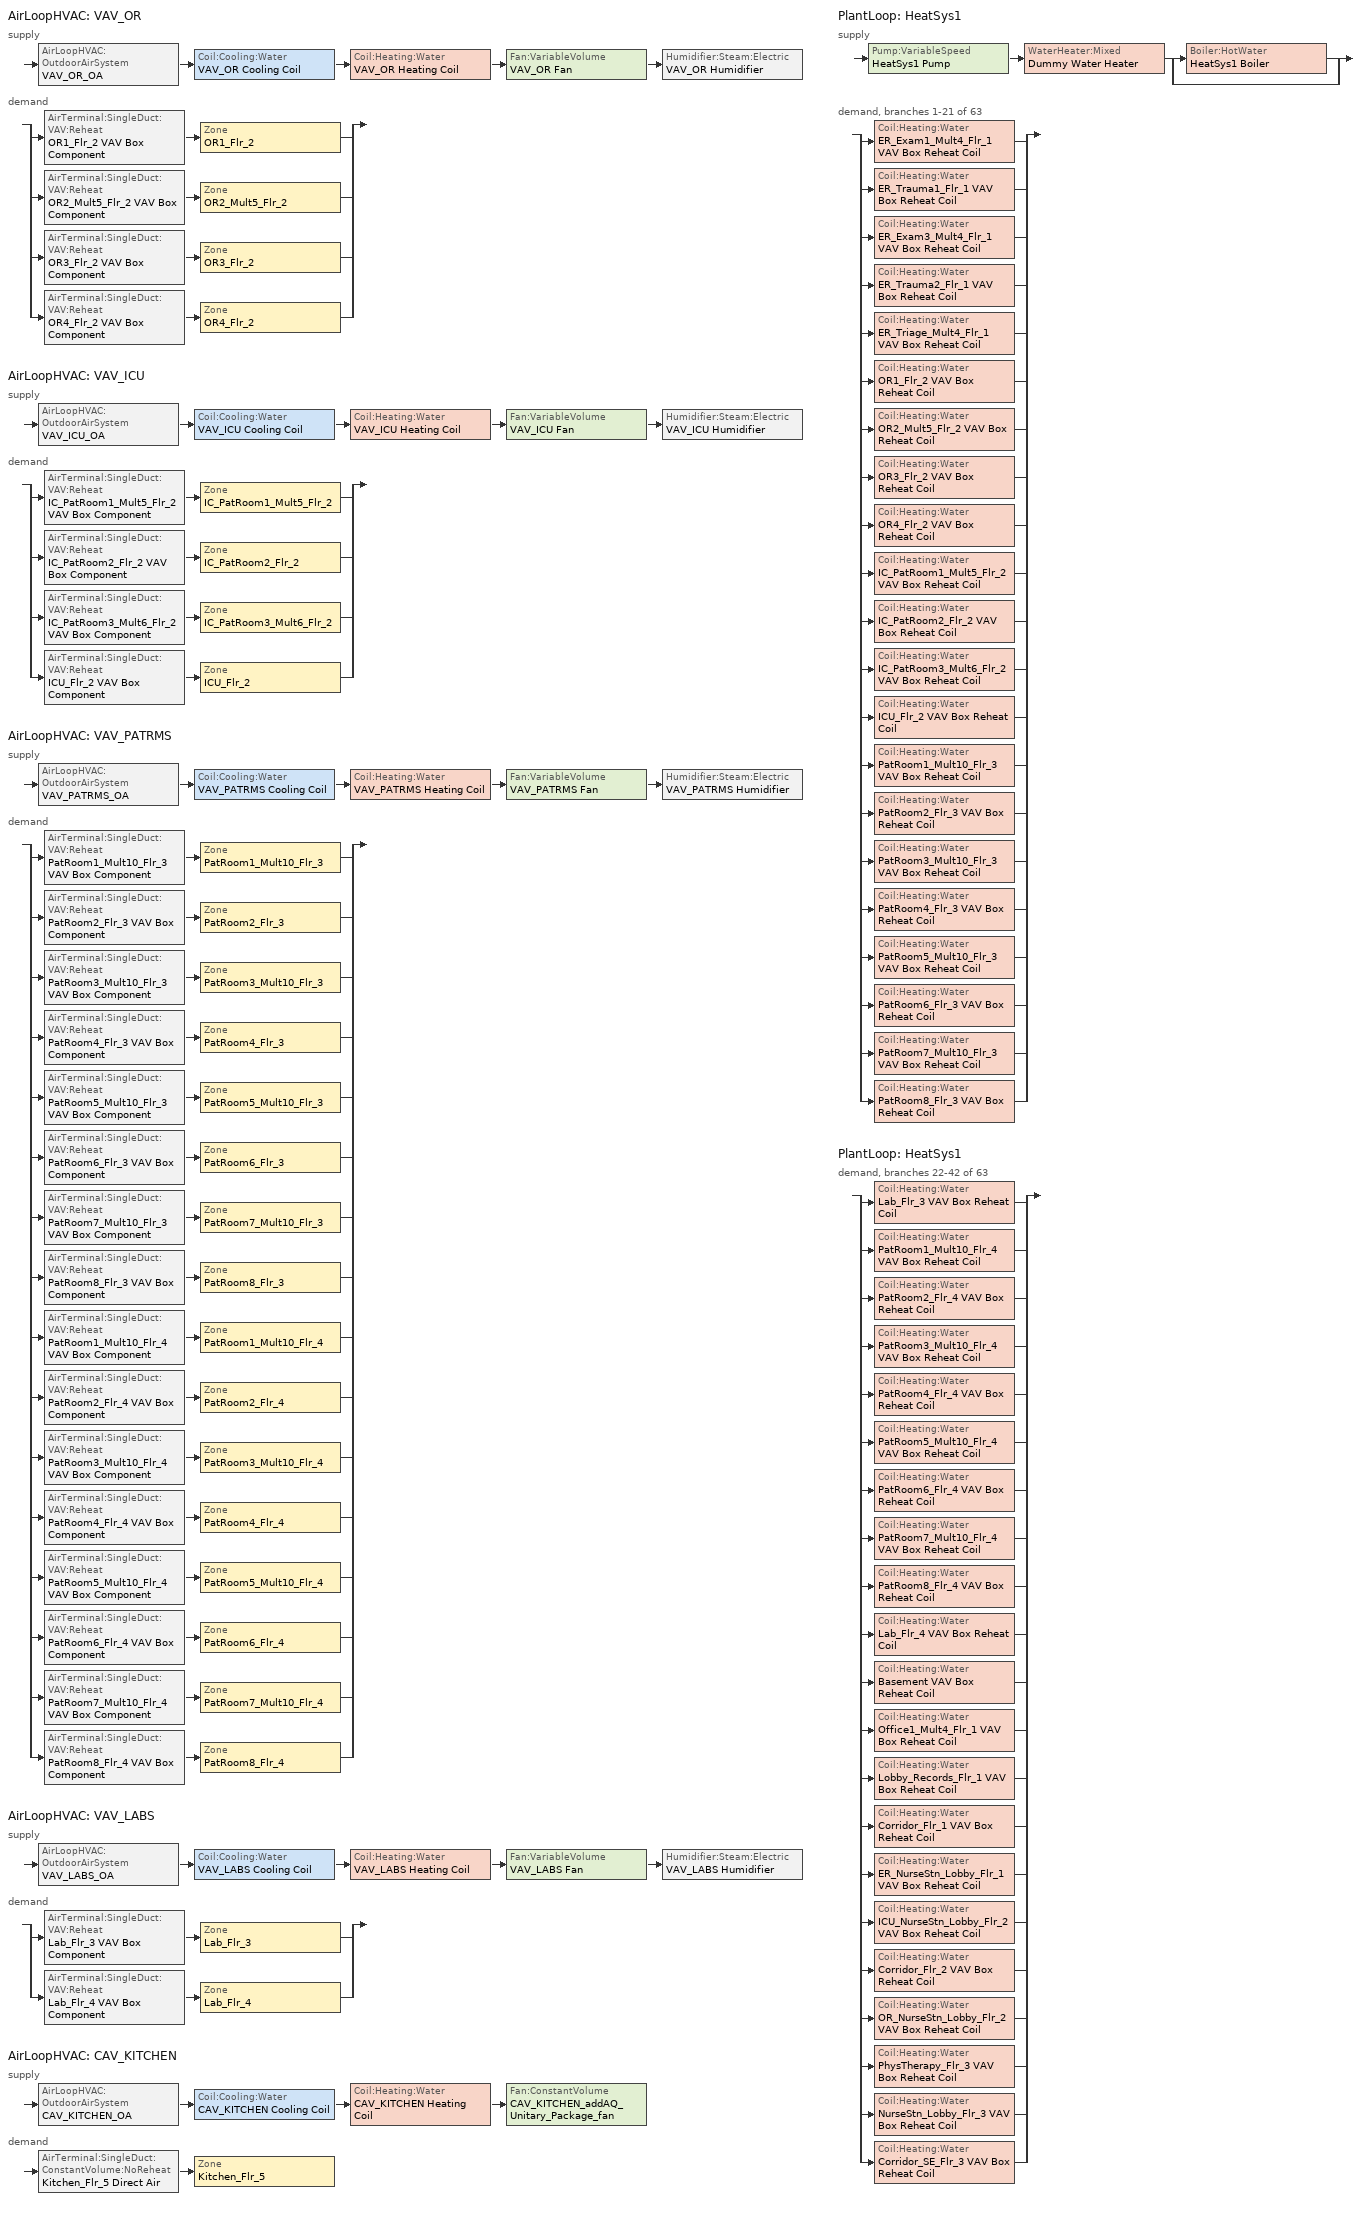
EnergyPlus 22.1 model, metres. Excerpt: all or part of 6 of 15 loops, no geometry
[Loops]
AirLoopHVAC 'VAV_OR'
 supply: AirLoopHVAC:OutdoorAirSystem 'VAV_OR_OA' > Coil:Cooling:Water 'VAV_OR Cooling Coil' > Coil:Heating:Water 'VAV_OR Heating Coil' > Fan:VariableVolume 'VAV_OR Fan' > Humidifier:Steam:Electric 'VAV_OR Humidifier'
 demand: split
  | AirTerminal:SingleDuct:VAV:Reheat 'OR1_Flr_2 VAV Box Component' > Zone 'OR1_Flr_2'
  | AirTerminal:SingleDuct:VAV:Reheat 'OR2_Mult5_Flr_2 VAV Box Component' > Zone 'OR2_Mult5_Flr_2'
  | AirTerminal:SingleDuct:VAV:Reheat 'OR3_Flr_2 VAV Box Component' > Zone 'OR3_Flr_2'
  | AirTerminal:SingleDuct:VAV:Reheat 'OR4_Flr_2 VAV Box Component' > Zone 'OR4_Flr_2'
AirLoopHVAC 'VAV_ICU'
 supply: AirLoopHVAC:OutdoorAirSystem 'VAV_ICU_OA' > Coil:Cooling:Water 'VAV_ICU Cooling Coil' > Coil:Heating:Water 'VAV_ICU Heating Coil' > Fan:VariableVolume 'VAV_ICU Fan' > Humidifier:Steam:Electric 'VAV_ICU Humidifier'
 demand: split
  | AirTerminal:SingleDuct:VAV:Reheat 'IC_PatRoom1_Mult5_Flr_2 VAV Box Component' > Zone 'IC_PatRoom1_Mult5_Flr_2'
  | AirTerminal:SingleDuct:VAV:Reheat 'IC_PatRoom2_Flr_2 VAV Box Component' > Zone 'IC_PatRoom2_Flr_2'
  | AirTerminal:SingleDuct:VAV:Reheat 'IC_PatRoom3_Mult6_Flr_2 VAV Box Component' > Zone 'IC_PatRoom3_Mult6_Flr_2'
  | AirTerminal:SingleDuct:VAV:Reheat 'ICU_Flr_2 VAV Box Component' > Zone 'ICU_Flr_2'
AirLoopHVAC 'VAV_PATRMS'
 supply: AirLoopHVAC:OutdoorAirSystem 'VAV_PATRMS_OA' > Coil:Cooling:Water 'VAV_PATRMS Cooling Coil' > Coil:Heating:Water 'VAV_PATRMS Heating Coil' > Fan:VariableVolume 'VAV_PATRMS Fan' > Humidifier:Steam:Electric 'VAV_PATRMS Humidifier'
 demand: split
  | AirTerminal:SingleDuct:VAV:Reheat 'PatRoom1_Mult10_Flr_3 VAV Box Component' > Zone 'PatRoom1_Mult10_Flr_3'
  | AirTerminal:SingleDuct:VAV:Reheat 'PatRoom2_Flr_3 VAV Box Component' > Zone 'PatRoom2_Flr_3'
  | AirTerminal:SingleDuct:VAV:Reheat 'PatRoom3_Mult10_Flr_3 VAV Box Component' > Zone 'PatRoom3_Mult10_Flr_3'
  | AirTerminal:SingleDuct:VAV:Reheat 'PatRoom4_Flr_3 VAV Box Component' > Zone 'PatRoom4_Flr_3'
  | AirTerminal:SingleDuct:VAV:Reheat 'PatRoom5_Mult10_Flr_3 VAV Box Component' > Zone 'PatRoom5_Mult10_Flr_3'
  | AirTerminal:SingleDuct:VAV:Reheat 'PatRoom6_Flr_3 VAV Box Component' > Zone 'PatRoom6_Flr_3'
  | AirTerminal:SingleDuct:VAV:Reheat 'PatRoom7_Mult10_Flr_3 VAV Box Component' > Zone 'PatRoom7_Mult10_Flr_3'
  | AirTerminal:SingleDuct:VAV:Reheat 'PatRoom8_Flr_3 VAV Box Component' > Zone 'PatRoom8_Flr_3'
  | AirTerminal:SingleDuct:VAV:Reheat 'PatRoom1_Mult10_Flr_4 VAV Box Component' > Zone 'PatRoom1_Mult10_Flr_4'
  | AirTerminal:SingleDuct:VAV:Reheat 'PatRoom2_Flr_4 VAV Box Component' > Zone 'PatRoom2_Flr_4'
  | AirTerminal:SingleDuct:VAV:Reheat 'PatRoom3_Mult10_Flr_4 VAV Box Component' > Zone 'PatRoom3_Mult10_Flr_4'
  | AirTerminal:SingleDuct:VAV:Reheat 'PatRoom4_Flr_4 VAV Box Component' > Zone 'PatRoom4_Flr_4'
  | AirTerminal:SingleDuct:VAV:Reheat 'PatRoom5_Mult10_Flr_4 VAV Box Component' > Zone 'PatRoom5_Mult10_Flr_4'
  | AirTerminal:SingleDuct:VAV:Reheat 'PatRoom6_Flr_4 VAV Box Component' > Zone 'PatRoom6_Flr_4'
  | AirTerminal:SingleDuct:VAV:Reheat 'PatRoom7_Mult10_Flr_4 VAV Box Component' > Zone 'PatRoom7_Mult10_Flr_4'
  | AirTerminal:SingleDuct:VAV:Reheat 'PatRoom8_Flr_4 VAV Box Component' > Zone 'PatRoom8_Flr_4'
AirLoopHVAC 'VAV_LABS'
 supply: AirLoopHVAC:OutdoorAirSystem 'VAV_LABS_OA' > Coil:Cooling:Water 'VAV_LABS Cooling Coil' > Coil:Heating:Water 'VAV_LABS Heating Coil' > Fan:VariableVolume 'VAV_LABS Fan' > Humidifier:Steam:Electric 'VAV_LABS Humidifier'
 demand: split
  | AirTerminal:SingleDuct:VAV:Reheat 'Lab_Flr_3 VAV Box Component' > Zone 'Lab_Flr_3'
  | AirTerminal:SingleDuct:VAV:Reheat 'Lab_Flr_4 VAV Box Component' > Zone 'Lab_Flr_4'
AirLoopHVAC 'CAV_KITCHEN'
 supply: AirLoopHVAC:OutdoorAirSystem 'CAV_KITCHEN_OA' > Coil:Cooling:Water 'CAV_KITCHEN Cooling Coil' > Coil:Heating:Water 'CAV_KITCHEN Heating Coil' > Fan:ConstantVolume 'CAV_KITCHEN_addAQ_Unitary_Package_fan'
 demand: AirTerminal:SingleDuct:ConstantVolume:NoReheat 'Kitchen_Flr_5 Direct Air' > Zone 'Kitchen_Flr_5'
PlantLoop 'HeatSys1'
 supply: Pump:VariableSpeed 'HeatSys1 Pump' > WaterHeater:Mixed 'Dummy Water Heater' > split
  | Boiler:HotWater 'HeatSys1 Boiler'
  | bypass
 demand, branches 1-21 of 63: split
  | Coil:Heating:Water 'ER_Exam1_Mult4_Flr_1 VAV Box Reheat Coil'
  | Coil:Heating:Water 'ER_Trauma1_Flr_1 VAV Box Reheat Coil'
  | Coil:Heating:Water 'ER_Exam3_Mult4_Flr_1 VAV Box Reheat Coil'
  | Coil:Heating:Water 'ER_Trauma2_Flr_1 VAV Box Reheat Coil'
  | Coil:Heating:Water 'ER_Triage_Mult4_Flr_1 VAV Box Reheat Coil'
  | Coil:Heating:Water 'OR1_Flr_2 VAV Box Reheat Coil'
  | Coil:Heating:Water 'OR2_Mult5_Flr_2 VAV Box Reheat Coil'
  | Coil:Heating:Water 'OR3_Flr_2 VAV Box Reheat Coil'
  | Coil:Heating:Water 'OR4_Flr_2 VAV Box Reheat Coil'
  | Coil:Heating:Water 'IC_PatRoom1_Mult5_Flr_2 VAV Box Reheat Coil'
  | Coil:Heating:Water 'IC_PatRoom2_Flr_2 VAV Box Reheat Coil'
  | Coil:Heating:Water 'IC_PatRoom3_Mult6_Flr_2 VAV Box Reheat Coil'
  | Coil:Heating:Water 'ICU_Flr_2 VAV Box Reheat Coil'
  | Coil:Heating:Water 'PatRoom1_Mult10_Flr_3 VAV Box Reheat Coil'
  | Coil:Heating:Water 'PatRoom2_Flr_3 VAV Box Reheat Coil'
  | Coil:Heating:Water 'PatRoom3_Mult10_Flr_3 VAV Box Reheat Coil'
  | Coil:Heating:Water 'PatRoom4_Flr_3 VAV Box Reheat Coil'
  | Coil:Heating:Water 'PatRoom5_Mult10_Flr_3 VAV Box Reheat Coil'
  | Coil:Heating:Water 'PatRoom6_Flr_3 VAV Box Reheat Coil'
  | Coil:Heating:Water 'PatRoom7_Mult10_Flr_3 VAV Box Reheat Coil'
  | Coil:Heating:Water 'PatRoom8_Flr_3 VAV Box Reheat Coil'
PlantLoop 'HeatSys1'
 demand, branches 22-42 of 63: split
  | Coil:Heating:Water 'Lab_Flr_3 VAV Box Reheat Coil'
  | Coil:Heating:Water 'PatRoom1_Mult10_Flr_4 VAV Box Reheat Coil'
  | Coil:Heating:Water 'PatRoom2_Flr_4 VAV Box Reheat Coil'
  | Coil:Heating:Water 'PatRoom3_Mult10_Flr_4 VAV Box Reheat Coil'
  | Coil:Heating:Water 'PatRoom4_Flr_4 VAV Box Reheat Coil'
  | Coil:Heating:Water 'PatRoom5_Mult10_Flr_4 VAV Box Reheat Coil'
  | Coil:Heating:Water 'PatRoom6_Flr_4 VAV Box Reheat Coil'
  | Coil:Heating:Water 'PatRoom7_Mult10_Flr_4 VAV Box Reheat Coil'
  | Coil:Heating:Water 'PatRoom8_Flr_4 VAV Box Reheat Coil'
  | Coil:Heating:Water 'Lab_Flr_4 VAV Box Reheat Coil'
  | Coil:Heating:Water 'Basement VAV Box Reheat Coil'
  | Coil:Heating:Water 'Office1_Mult4_Flr_1 VAV Box Reheat Coil'
  | Coil:Heating:Water 'Lobby_Records_Flr_1 VAV Box Reheat Coil'
  | Coil:Heating:Water 'Corridor_Flr_1 VAV Box Reheat Coil'
  | Coil:Heating:Water 'ER_NurseStn_Lobby_Flr_1 VAV Box Reheat Coil'
  | Coil:Heating:Water 'ICU_NurseStn_Lobby_Flr_2 VAV Box Reheat Coil'
  | Coil:Heating:Water 'Corridor_Flr_2 VAV Box Reheat Coil'
  | Coil:Heating:Water 'OR_NurseStn_Lobby_Flr_2 VAV Box Reheat Coil'
  | Coil:Heating:Water 'PhysTherapy_Flr_3 VAV Box Reheat Coil'
  | Coil:Heating:Water 'NurseStn_Lobby_Flr_3 VAV Box Reheat Coil'
  | Coil:Heating:Water 'Corridor_SE_Flr_3 VAV Box Reheat Coil'
[EnergyManagementSystem:Sensor]
Name | Output:Variable or Output:Meter Index Key | Output:Variable or Output:Meter
HotWaterDemand | HeatSys1 | Plant Supply Side Heating Demand Rate
BoilerPLR | HeatSys1 Boiler | Boiler Part Load Ratio
[Refrigeration:CaseAndWalkInList]
Name | Case or WalkIn 1
RACK1CaseList | Kitchen_Flr_5_Case:1_WALKINFREEZER
RACK2CaseList | Kitchen_Flr_5_Case:2_SELFCONTAINEDDISPLAYCASE
[Refrigeration:Case] Availability Schedule=ALWAYS_ON; Zone=Kitchen_Flr_5; Rated Ambient Temperature {C}=23.88; Rated Ambient Relative Humidity {percent}=55; Latent Case Credit Curve Type=CaseTemperatureMethod; Case Lighting Schedule=walkin_occ_lght_SCH_2; Fraction of Lighting Energy to Case=1; Case Anti-Sweat Heater Power per Unit Length {W/m}=0; Minimum Anti-Sweat Heater Power per Unit Length {W/m}=0; Anti-Sweat Heater Control Type=NONE; Humidity at Zero Anti-Sweat Heater Energy {percent}=0; Case Height {m}=0
Name | Rated Total Cooling Capacity per Unit Length {W/m} | Rated Latent Heat Ratio | Rated Runtime Fraction | Case Length {m} | Case Operating Temperature {C} | Latent Case Credit Curve | Standard Case Fan Power per Unit Length {W/m} | Operating Case Fan Power per Unit Length {W/m} | Standard Case Lighting Power per Unit Length {W/m} | Fraction of Anti-Sweat Heater Energy to Case | Case Defrost Power per Unit Length {W/m} | Case Defrost Type | Case Defrost Schedule | Case Defrost Drip-Down Schedule | Under Case HVAC Return Air Fraction | Refrigerated Case Restocking Schedule | Case Credit Fraction Schedule
Kitchen_Flr_5_Case:1_WALKINFREEZER | 734 | 0.1 | 0.4 | 10.98 | -23 | Kitchen_Flr_5_Case:1_WALKINFREEZERSingleShelfHorizontal_LatentEnergyMult | 19.7143 | 19.7143 | 33 | 0 | 364 | ELECTRIC | Kitchen_Flr_5_Case:1_WALKINFREEZER_CaseDefrost2aDaySched | Kitchen_Flr_5_Case:1_WALKINFREEZER_CaseDripDown2aDaySched | 0 | Kitchen_Flr_5_Case:1_WALKINFREEZER_WalkInStockingSched | Kitchen_Flr_5_Case:1_WALKINFREEZER_CaseCreditReduxSched
Kitchen_Flr_5_Case:2_SELFCONTAINEDDISPLAYCASE | 886.5 | 0.08 | 0.85 | 8.93 | 2 | Kitchen_Flr_5_Case:2_SELFCONTAINEDDISPLAYCASEMultiShelfVertical_LatentEnergyMult | 19.1429 | 19.1429 | 40 | 0.2 | 0 | NONE |  |  | 0.05 | Kitchen_Flr_5_Case:2_SELFCONTAINEDDISPLAYCASE_CaseStockingSched
[Sizing:Plant]
HeatSys1: Loop Type=Heating; Design Loop Exit Temperature {C}=48.89; Loop Design Temperature Difference {deltaC}=13.89
[Pump:VariableSpeed]
HeatSys1 Pump: AUTOSIZE, 180705.7, AUTOSIZE, 0.909, 0, 0, 3.2485, -4.7443, 2.5295, Intermittent, 1.4999
[Boiler:HotWater]
HeatSys1 Boiler: Fuel Type=NaturalGas; Nominal Capacity {W}=1.74253e+06; Nominal Thermal Efficiency=0.9; Efficiency Curve Temperature Evaluation Variable=LeavingBoiler; Normalized Boiler Efficiency Curve=HeatSys1 Boiler Efficiency Curve; Design Water Flow Rate {m3/s}=AUTOSIZE; Minimum Part Load Ratio=0; Maximum Part Load Ratio=1.2; Optimum Part Load Ratio=1; Water Outlet Upper Temperature Limit {C}=95; Boiler Flow Mode=LeavingSetpointModulated; Parasitic Electric Load {W}=0; Sizing Factor=1
[SetpointManager:OutdoorAirReset]
HeatSys1 Loop Setpoint Manager: Control Variable=Temperature; Setpoint at Outdoor Low Temperature {C}=60; Outdoor Low Temperature {C}=-6.7; Setpoint at Outdoor High Temperature {C}=48.89; Outdoor High Temperature {C}=10; Setpoint Node or NodeList=HeatSys1 Supply Outlet Node
[SetpointManager:Scheduled]
HeatSys1 Boiler Setpoint Manager: Control Variable=Temperature; Schedule=HW-Loop-Temp-Schedule; Setpoint Node or NodeList=HeatSys1 Supply Equipment Outlet Node
[PlantLoop]
HeatSys1: Fluid Type=Water; Plant Equipment Operation Scheme=HeatSys1 Loop Operation Scheme List; Maximum Loop Temperature {C}=100; Minimum Loop Temperature {C}=10; Maximum Loop Flow Rate {m3/s}=AUTOSIZE; Minimum Loop Flow Rate {m3/s}=0; Plant Loop Volume {m3}=AUTOSIZE; Load Distribution Scheme=Optimal
[PlantEquipmentList]
HeatSys1 Equipment List: HeatSys1 Boiler
Heat Recovery Plant Equipment List: Dummy Water Heater
[PlantEquipmentOperation:HeatingLoad] Load Range 1 Lower Limit {W}=0; Load Range 1 Upper Limit {W}=1000000000000000
Name | Range 1 Equipment List
HeatSys1 Operation Scheme | HeatSys1 Equipment List
Dummy Water Heater Only | Heat Recovery Plant Equipment List
[PlantEquipmentOperationSchemes]
HeatSys1 Loop Operation Scheme List: Control Scheme 1=HeatSys1 Operation Scheme; Control Scheme 1 Schedule=PlantOnSched
[Sizing:System] Type of Load to Size On=Sensible; Preheat Design Temperature {C}=7; Preheat Design Humidity Ratio {kgWater/kgDryAir}=0.008; Precool Design Temperature {C}=12.8; Precool Design Humidity Ratio {kgWater/kgDryAir}=0.008; Central Cooling Design Supply Air Temperature {C}=12.8; 100% Outdoor Air in Cooling=No; 100% Outdoor Air in Heating=No; Central Cooling Design Supply Air Humidity Ratio {kgWater/kgDryAir}=0.0085; Central Heating Design Supply Air Humidity Ratio {kgWater/kgDryAir}=0.008; Cooling Supply Air Flow Rate Method=DesignDay; Cooling Supply Air Flow Rate {m3/s}=0; Heating Supply Air Flow Rate Method=DesignDay; Heating Supply Air Flow Rate {m3/s}=0; System Outdoor Air Method=ZoneSum
Name | Design Outdoor Air Flow Rate {m3/s} | Central Heating Maximum System Air Flow Ratio | Central Heating Design Supply Air Temperature {C} | Type of Zone Sum to Use | Zone Maximum Outdoor Air Fraction | Cooling Design Capacity Method | Cooling Design Capacity {W} | Heating Design Capacity Method | Heating Design Capacity {W} | Central Cooling Capacity Control Method
VAV_OR; VAV_ICU | autosize | 1 | -15 | NonCoincident
VAV_PATRMS | autosize | 0.5 | -15 | NonCoincident
VAV_LABS | autosize | 1 | -15 | Coincident
CAV_KITCHEN | AUTOSIZE | 1 | 12.8 | NonCoincident | 1 | CoolingDesignCapacity | autosize | HeatingDesignCapacity | autosize | OnOff
[AirLoopHVAC] Design Supply Air Flow Rate {m3/s}=AUTOSIZE
VAV_OR; VAV_ICU; VAV_PATRMS; VAV_LABS; CAV_KITCHEN
[SetpointManager:MixedAir] Control Variable=Temperature
Name | Setpoint Node or NodeList
VAV_OR_CoolC SAT Manager | VAV_OR_CoolC-VAV_OR_HeatCNode
VAV_OR_HeatC MixedAir Manager | VAV_OR_HeatC-VAV_OR FanNode
VAV_OR_OAMixed Air Temp Manager | VAV_OR_OA-VAV_OR_CoolCNode
VAV_ICU_CoolC SAT Manager | VAV_ICU_CoolC-VAV_ICU_HeatCNode
VAV_ICU_HeatC MixedAir Manager | VAV_ICU_HeatC-VAV_ICU FanNode
VAV_ICU_OAMixed Air Temp Manager | VAV_ICU_OA-VAV_ICU_CoolCNode
VAV_PATRMS_CoolC SAT Manager | VAV_PATRMS_CoolC-VAV_PATRMS_HeatCNode
VAV_PATRMS_HeatC MixedAir Manager | VAV_PATRMS_HeatC-VAV_PATRMS FanNode
VAV_PATRMS_OAMixed Air Temp Manager | VAV_PATRMS_OA-VAV_PATRMS_CoolCNode
VAV_LABS_CoolC SAT Manager | VAV_LABS_CoolC-VAV_LABS_HeatCNode
VAV_LABS_HeatC MixedAir Manager | VAV_LABS_HeatC-VAV_LABS FanNode
VAV_LABS_OAMixed Air Temp Manager | VAV_LABS_OA-VAV_LABS_CoolCNode
CAV_KITCHEN_OAMixed Air Temp Manager | CAV_KITCHEN Mixed Air Outlet
CAV_KITCHEN_CoolC SAT Manager | CAV_KITCHEN Cooling Coil Outlet
CAV_KITCHEN_HeatC MixedAir Manager | CAV_KITCHEN Heating Coil Outlet
[Controller:OutdoorAir] Minimum Outdoor Air Flow Rate {m3/s}=AUTOSIZE; Maximum Outdoor Air Flow Rate {m3/s}=AUTOSIZE; Economizer Control Action Type=ModulateFlow; Lockout Type=LockoutWithHeating; Minimum Limit Type=FixedMinimum
Name | Economizer Control Type | Minimum Outdoor Air Schedule | Minimum Fraction of Outdoor Air Schedule | Heat Recovery Bypass Control Type
VAV_OR_OA_Controller | NoEconomizer | MinOA_Sched | VAV_OR_OAminOAFracSchedule
VAV_ICU_OA_Controller | NoEconomizer | MinOA_Sched | VAV_ICU_OAminOAFracSchedule | BypassWhenOAFlowGreaterThanMinimum
VAV_PATRMS_OA_Controller | NoEconomizer | MinOA_Sched | VAV_PATRMS_OAminOAFracSchedule | BypassWhenOAFlowGreaterThanMinimum
VAV_LABS_OA_Controller | NoEconomizer | MinOA_Sched | VAV_LABS_OAminOAFracSchedule
CAV_KITCHEN_OA_Controller | DifferentialEnthalpy | Kitchen_Exhaust_SCH
[Fan:VariableVolume] Availability Schedule=HVACOperationSchd; Maximum Flow Rate {m3/s}=AUTOSIZE; Motor In Airstream Fraction=1; Fan Power Coefficient 5=0
Name | Fan Total Efficiency | Pressure Rise {Pa} | Fan Power Minimum Flow Rate Input Method | Fan Power Minimum Air Flow Rate {m3/s} | Motor Efficiency | Fan Power Coefficient 1 | Fan Power Coefficient 2 | Fan Power Coefficient 3 | Fan Power Coefficient 4 | Fan Power Minimum Flow Fraction
VAV_OR Fan | 0.61165 | 1314.72 | FixedFlowRate | 0 | 0.941 | 0.0408 | 0.088 | -0.0729 | 0.9437
VAV_ICU Fan | 0.6045 | 1314.72 | Fraction |  | 0.93 | 0.0408 | 0.088 | -0.0729 | 0.9437 | 0.25
VAV_PATRMS Fan | 0.61425 | 1314.72 | FixedFlowRate | 0 | 0.945 | 0.0408 | 0.088 | -0.0729 | 0.9437
VAV_LABS Fan | 0.58175 | 921.3 | Fraction |  | 0.895 | 0.189848 | 0.31447 | 0.495682 | 0 | 0.25
[SetpointManager:OutdoorAirPretreat] Control Variable=Temperature; Minimum Setpoint Temperature {C}=-99; Maximum Setpoint Temperature {C}=99; Minimum Setpoint Humidity Ratio {kgWater/kgDryAir}=0.00001; Maximum Setpoint Humidity Ratio {kgWater/kgDryAir}=1
Name | Setpoint Node or NodeList
VAV_ICU Heat Exchanger Supply Air Temp Manager | VAV_ICU Heat Recovery Outlet Node
VAV_PATRMS Heat Exchanger Supply Air Temp Manager | VAV_PATRMS Heat Recovery Outlet Node
[HeatExchanger:AirToAir:SensibleAndLatent] Availability Schedule=Always_On; Nominal Supply Air Flow Rate {m3/s}=AUTOSIZE; Sensible Effectiveness at 100% Heating Air Flow=0.7; Latent Effectiveness at 100% Heating Air Flow=0.6; Sensible Effectiveness at 75% Heating Air Flow=0.7; Latent Effectiveness at 75% Heating Air Flow=0.6; Sensible Effectiveness at 100% Cooling Air Flow=0.75; Latent Effectiveness at 100% Cooling Air Flow=0.6; Sensible Effectiveness at 75% Cooling Air Flow=0.75; Latent Effectiveness at 75% Cooling Air Flow=0.6; Supply Air Outlet Temperature Control=Yes; Heat Exchanger Type=Rotary; Frost Control Type=ExhaustOnly; Threshold Temperature {C}=-23.3; Initial Defrost Time Fraction=0.167; Rate of Defrost Time Fraction Increase {1/K}=1.44
Name | Nominal Electric Power {W}
VAV_ICU OA Heat Recovery | 1539.65
VAV_PATRMS OA Heat Recovery | 3273.79
[Coil:Cooling:Water] Availability Schedule=Always_On; Design Water Flow Rate {m3/s}=Autosize; Design Air Flow Rate {m3/s}=Autosize; Design Inlet Water Temperature {C}=8.89; Design Inlet Air Temperature {C}=Autosize; Design Outlet Air Temperature {C}=Autosize; Design Inlet Air Humidity Ratio {kgWater/kgDryAir}=Autosize; Design Outlet Air Humidity Ratio {kgWater/kgDryAir}=Autosize; Type of Analysis=SimpleAnalysis; Heat Exchanger Configuration=CrossFlow
VAV_OR Cooling Coil; VAV_ICU Cooling Coil; VAV_PATRMS Cooling Coil; VAV_LABS Cooling Coil; CAV_KITCHEN Cooling Coil
[Controller:WaterCoil] Control Variable=Temperature; Actuator Variable=FLOW; Maximum Actuated Flow {m3/s}=AUTOSIZE; Minimum Actuated Flow {m3/s}=0
Name | Action | Controller Convergence Tolerance {deltaC}
VAV_OR_CoolC_Controller; VAV_ICU_CoolC_Controller; VAV_PATRMS_CoolC_Controller; VAV_LABS_CoolC_Controller; CAV_KITCHEN_CoolC_Controller | REVERSE
VAV_OR_HeatC_Controller; VAV_ICU_HeatC_Controller; VAV_PATRMS_HeatC_Controller; VAV_LABS_HeatC_Controller; CAV_KITCHEN_HeatC_Controller | NORMAL | 0.0001
[Coil:Heating:Water] Availability Schedule=Always_On; U-Factor Times Area Value {W/K}=AUTOSIZE; Maximum Water Flow Rate {m3/s}=AUTOSIZE; Performance Input Method=UFactorTimesAreaAndDesignWaterFlowRate; Rated Capacity {W}=AUTOSIZE; Rated Inlet Water Temperature {C}=48.89; Rated Inlet Air Temperature {C}=-20; Rated Outlet Water Temperature {C}=35
Name | Rated Outlet Air Temperature {C}
Basement VAV Box Reheat Coil; Office1_Mult4_Flr_1 VAV Box Reheat Coil; Lobby_Records_Flr_1 VAV Box Reheat Coil; Corridor_Flr_1 VAV Box Reheat Coil; ER_NurseStn_Lobby_Flr_1 VAV Box Reheat Coil; ICU_NurseStn_Lobby_Flr_2 VAV Box Reheat Coil; Corridor_Flr_2 VAV Box Reheat Coil; OR_NurseStn_Lobby_Flr_2 VAV Box Reheat Coil; PhysTherapy_Flr_3 VAV Box Reheat Coil; NurseStn_Lobby_Flr_3 VAV Box Reheat Coil; Corridor_SE_Flr_3 VAV Box Reheat Coil; ER_Exam1_Mult4_Flr_1 VAV Box Reheat Coil; ER_Trauma1_Flr_1 VAV Box Reheat Coil; ER_Exam3_Mult4_Flr_1 VAV Box Reheat Coil; ER_Trauma2_Flr_1 VAV Box Reheat Coil; ER_Triage_Mult4_Flr_1 VAV Box Reheat Coil; OR1_Flr_2 VAV Box Reheat Coil; OR2_Mult5_Flr_2 VAV Box Reheat Coil; OR3_Flr_2 VAV Box Reheat Coil; OR4_Flr_2 VAV Box Reheat Coil; IC_PatRoom1_Mult5_Flr_2 VAV Box Reheat Coil; IC_PatRoom2_Flr_2 VAV Box Reheat Coil; IC_PatRoom3_Mult6_Flr_2 VAV Box Reheat Coil; ICU_Flr_2 VAV Box Reheat Coil; PatRoom1_Mult10_Flr_3 VAV Box Reheat Coil; PatRoom2_Flr_3 VAV Box Reheat Coil; PatRoom3_Mult10_Flr_3 VAV Box Reheat Coil; PatRoom4_Flr_3 VAV Box Reheat Coil; PatRoom5_Mult10_Flr_3 VAV Box Reheat Coil; PatRoom6_Flr_3 VAV Box Reheat Coil; PatRoom7_Mult10_Flr_3 VAV Box Reheat Coil; PatRoom8_Flr_3 VAV Box Reheat Coil; PatRoom1_Mult10_Flr_4 VAV Box Reheat Coil; PatRoom2_Flr_4 VAV Box Reheat Coil; PatRoom3_Mult10_Flr_4 VAV Box Reheat Coil; PatRoom4_Flr_4 VAV Box Reheat Coil; PatRoom5_Mult10_Flr_4 VAV Box Reheat Coil; PatRoom6_Flr_4 VAV Box Reheat Coil; PatRoom7_Mult10_Flr_4 VAV Box Reheat Coil; PatRoom8_Flr_4 VAV Box Reheat Coil; Lab_Flr_3 VAV Box Reheat Coil; Lab_Flr_4 VAV Box Reheat Coil; CAV_KITCHEN Heating Coil | 40
VAV_OR Heating Coil; VAV_ICU Heating Coil; VAV_PATRMS Heating Coil; VAV_LABS Heating Coil | 12.8
[Sizing:Zone] Zone Cooling Design Supply Air Temperature Input Method=SupplyAirTemperature; Zone Cooling Design Supply Air Temperature {C}=12.8; Zone Heating Design Supply Air Temperature Input Method=SupplyAirTemperature; Zone Heating Design Supply Air Temperature {C}=40; Zone Cooling Design Supply Air Humidity Ratio {kg-H2O/kg-air}=0.0085; Zone Heating Design Supply Air Humidity Ratio {kgWater/kgDryAir}=0.008; Cooling Design Air Flow Rate {m3/s}=0; Cooling Minimum Air Flow Fraction=0; Heating Design Air Flow Method=DesignDay; Heating Design Air Flow Rate {m3/s}=0
Name | Design Specification Outdoor Air Object | Cooling Design Air Flow Method | Cooling Minimum Air Flow per Zone Floor Area {m3/s-m2} | Cooling Minimum Air Flow {m3/s}
OR1_Flr_2 | SZ DSOA OR1_Flr_2 | DesignDayWithLimit | 0.0177769
OR2_Mult5_Flr_2 | SZ DSOA OR2_Mult5_Flr_2 | DesignDayWithLimit | 0.0177769
OR3_Flr_2 | SZ DSOA OR3_Flr_2 | DesignDayWithLimit | 0.0177769
OR4_Flr_2 | SZ DSOA OR4_Flr_2 | DesignDayWithLimit | 0.0177769
IC_PatRoom1_Mult5_Flr_2 | SZ DSOA IC_PatRoom1_Mult5_Flr_2 | DesignDayWithLimit | 0.00711111
IC_PatRoom2_Flr_2 | SZ DSOA IC_PatRoom2_Flr_2 | DesignDayWithLimit | 0.00711111
IC_PatRoom3_Mult6_Flr_2 | SZ DSOA IC_PatRoom3_Mult6_Flr_2 | DesignDayWithLimit | 0.00711111
ICU_Flr_2 | SZ DSOA ICU_Flr_2 | DesignDayWithLimit | 0.00711111
PatRoom1_Mult10_Flr_3 | SZ DSOA PatRoom1_Mult10_Flr_3 | DesignDayWithLimit | 0.00711111
PatRoom2_Flr_3 | SZ DSOA PatRoom2_Flr_3 | DesignDayWithLimit | 0.00711111
PatRoom3_Mult10_Flr_3 | SZ DSOA PatRoom3_Mult10_Flr_3 | DesignDayWithLimit | 0.00711111
PatRoom4_Flr_3 | SZ DSOA PatRoom4_Flr_3 | DesignDayWithLimit | 0.00711111
PatRoom5_Mult10_Flr_3 | SZ DSOA PatRoom5_Mult10_Flr_3 | DesignDayWithLimit | 0.00711111
PatRoom6_Flr_3 | SZ DSOA PatRoom6_Flr_3 | DesignDayWithLimit | 0.00711111
PatRoom7_Mult10_Flr_3 | SZ DSOA PatRoom7_Mult10_Flr_3 | DesignDayWithLimit | 0.00711111
PatRoom8_Flr_3 | SZ DSOA PatRoom8_Flr_3 | DesignDayWithLimit | 0.00711111
PatRoom1_Mult10_Flr_4 | SZ DSOA PatRoom1_Mult10_Flr_4 | DesignDayWithLimit | 0.00711111
PatRoom2_Flr_4 | SZ DSOA PatRoom2_Flr_4 | DesignDayWithLimit | 0.00711111
PatRoom3_Mult10_Flr_4 | SZ DSOA PatRoom3_Mult10_Flr_4 | DesignDayWithLimit | 0.00711111
PatRoom4_Flr_4 | SZ DSOA PatRoom4_Flr_4 | DesignDayWithLimit | 0.00711111
PatRoom5_Mult10_Flr_4 | SZ DSOA PatRoom5_Mult10_Flr_4 | DesignDayWithLimit | 0.00711111
PatRoom6_Flr_4 | SZ DSOA PatRoom6_Flr_4 | DesignDayWithLimit | 0.00711111
PatRoom7_Mult10_Flr_4 | SZ DSOA PatRoom7_Mult10_Flr_4 | DesignDayWithLimit | 0.00711111
PatRoom8_Flr_4 | SZ DSOA PatRoom8_Flr_4 | DesignDayWithLimit | 0.00711111
Lab_Flr_3 | SZ DSOA Lab_Flr_3 | DesignDay
Lab_Flr_4 | SZ DSOA Lab_Flr_4 | DesignDay
Kitchen_Flr_5 | SZ DSOA Kitchen_Flr_5 | DesignDayWithLimit |  | 1.88354
[DesignSpecification:OutdoorAir] Outdoor Air Method=Flow/Area
Name | Outdoor Air Flow per Zone Floor Area {m3/s-m2}
SZ DSOA OR1_Flr_2; SZ DSOA OR2_Mult5_Flr_2; SZ DSOA OR3_Flr_2; SZ DSOA OR4_Flr_2 | 0.003556
SZ DSOA IC_PatRoom1_Mult5_Flr_2; SZ DSOA IC_PatRoom2_Flr_2; SZ DSOA IC_PatRoom3_Mult6_Flr_2; SZ DSOA ICU_Flr_2; SZ DSOA PatRoom1_Mult10_Flr_3; SZ DSOA PatRoom2_Flr_3; SZ DSOA PatRoom3_Mult10_Flr_3; SZ DSOA PatRoom4_Flr_3; SZ DSOA PatRoom5_Mult10_Flr_3; SZ DSOA PatRoom6_Flr_3; SZ DSOA PatRoom7_Mult10_Flr_3; SZ DSOA PatRoom8_Flr_3; SZ DSOA PatRoom1_Mult10_Flr_4; SZ DSOA PatRoom2_Flr_4; SZ DSOA PatRoom3_Mult10_Flr_4; SZ DSOA PatRoom4_Flr_4; SZ DSOA PatRoom5_Mult10_Flr_4; SZ DSOA PatRoom6_Flr_4; SZ DSOA PatRoom7_Mult10_Flr_4; SZ DSOA PatRoom8_Flr_4 | 0.00237066
SZ DSOA Lab_Flr_3; SZ DSOA Lab_Flr_4 | 0.0011684
SZ DSOA Kitchen_Flr_5 | 0.000800099
[ZoneControl:Thermostat] Control Type Schedule=Dual Zone Control Type Sched
Name | Zone or ZoneList | Control 1
OR1_Flr_2 Thermostat | OR1_Flr_2 | OR1_Flr_2 Dual SP Control
OR2_Mult5_Flr_2 Thermostat | OR2_Mult5_Flr_2 | OR2_Mult5_Flr_2 Dual SP Control
OR3_Flr_2 Thermostat | OR3_Flr_2 | OR3_Flr_2 Dual SP Control
OR4_Flr_2 Thermostat | OR4_Flr_2 | OR4_Flr_2 Dual SP Control
IC_PatRoom1_Mult5_Flr_2 Thermostat | IC_PatRoom1_Mult5_Flr_2 | IC_PatRoom1_Mult5_Flr_2 Dual SP Control
IC_PatRoom2_Flr_2 Thermostat | IC_PatRoom2_Flr_2 | IC_PatRoom2_Flr_2 Dual SP Control
IC_PatRoom3_Mult6_Flr_2 Thermostat | IC_PatRoom3_Mult6_Flr_2 | IC_PatRoom3_Mult6_Flr_2 Dual SP Control
ICU_Flr_2 Thermostat | ICU_Flr_2 | ICU_Flr_2 Dual SP Control
PatRoom1_Mult10_Flr_3 Thermostat | PatRoom1_Mult10_Flr_3 | PatRoom1_Mult10_Flr_3 Dual SP Control
PatRoom2_Flr_3 Thermostat | PatRoom2_Flr_3 | PatRoom2_Flr_3 Dual SP Control
PatRoom3_Mult10_Flr_3 Thermostat | PatRoom3_Mult10_Flr_3 | PatRoom3_Mult10_Flr_3 Dual SP Control
PatRoom4_Flr_3 Thermostat | PatRoom4_Flr_3 | PatRoom4_Flr_3 Dual SP Control
PatRoom5_Mult10_Flr_3 Thermostat | PatRoom5_Mult10_Flr_3 | PatRoom5_Mult10_Flr_3 Dual SP Control
PatRoom6_Flr_3 Thermostat | PatRoom6_Flr_3 | PatRoom6_Flr_3 Dual SP Control
PatRoom7_Mult10_Flr_3 Thermostat | PatRoom7_Mult10_Flr_3 | PatRoom7_Mult10_Flr_3 Dual SP Control
PatRoom8_Flr_3 Thermostat | PatRoom8_Flr_3 | PatRoom8_Flr_3 Dual SP Control
PatRoom1_Mult10_Flr_4 Thermostat | PatRoom1_Mult10_Flr_4 | PatRoom1_Mult10_Flr_4 Dual SP Control
PatRoom2_Flr_4 Thermostat | PatRoom2_Flr_4 | PatRoom2_Flr_4 Dual SP Control
PatRoom3_Mult10_Flr_4 Thermostat | PatRoom3_Mult10_Flr_4 | PatRoom3_Mult10_Flr_4 Dual SP Control
PatRoom4_Flr_4 Thermostat | PatRoom4_Flr_4 | PatRoom4_Flr_4 Dual SP Control
PatRoom5_Mult10_Flr_4 Thermostat | PatRoom5_Mult10_Flr_4 | PatRoom5_Mult10_Flr_4 Dual SP Control
PatRoom6_Flr_4 Thermostat | PatRoom6_Flr_4 | PatRoom6_Flr_4 Dual SP Control
PatRoom7_Mult10_Flr_4 Thermostat | PatRoom7_Mult10_Flr_4 | PatRoom7_Mult10_Flr_4 Dual SP Control
PatRoom8_Flr_4 Thermostat | PatRoom8_Flr_4 | PatRoom8_Flr_4 Dual SP Control
Lab_Flr_3 Thermostat | Lab_Flr_3 | Lab_Flr_3 Dual SP Control
Lab_Flr_4 Thermostat | Lab_Flr_4 | Lab_Flr_4 Dual SP Control
Kitchen_Flr_5 Thermostat | Kitchen_Flr_5 | Kitchen_Flr_5 Dual SP Control
[ThermostatSetpoint:DualSetpoint] Heating Setpoint Temperature Schedule=HtgSetP_Sch; Cooling Setpoint Temperature Schedule=ClgSetP_Sch
OR1_Flr_2 Dual SP Control; OR2_Mult5_Flr_2 Dual SP Control; OR3_Flr_2 Dual SP Control; OR4_Flr_2 Dual SP Control; IC_PatRoom1_Mult5_Flr_2 Dual SP Control; IC_PatRoom2_Flr_2 Dual SP Control; IC_PatRoom3_Mult6_Flr_2 Dual SP Control; ICU_Flr_2 Dual SP Control; PatRoom1_Mult10_Flr_3 Dual SP Control; PatRoom2_Flr_3 Dual SP Control; PatRoom3_Mult10_Flr_3 Dual SP Control; PatRoom4_Flr_3 Dual SP Control; PatRoom5_Mult10_Flr_3 Dual SP Control; PatRoom6_Flr_3 Dual SP Control; PatRoom7_Mult10_Flr_3 Dual SP Control; PatRoom8_Flr_3 Dual SP Control; PatRoom1_Mult10_Flr_4 Dual SP Control; PatRoom2_Flr_4 Dual SP Control; PatRoom3_Mult10_Flr_4 Dual SP Control; PatRoom4_Flr_4 Dual SP Control; PatRoom5_Mult10_Flr_4 Dual SP Control; PatRoom6_Flr_4 Dual SP Control; PatRoom7_Mult10_Flr_4 Dual SP Control; PatRoom8_Flr_4 Dual SP Control; Lab_Flr_3 Dual SP Control; Lab_Flr_4 Dual SP Control; Kitchen_Flr_5 Dual SP Control
[Zone equipment]
OR1_Flr_2: OR1_Flr_2 VAV Box Component
OR2_Mult5_Flr_2: OR2_Mult5_Flr_2 VAV Box Component
OR3_Flr_2: OR3_Flr_2 VAV Box Component
OR4_Flr_2: OR4_Flr_2 VAV Box Component
IC_PatRoom1_Mult5_Flr_2: IC_PatRoom1_Mult5_Flr_2 VAV Box Component
IC_PatRoom2_Flr_2: IC_PatRoom2_Flr_2 VAV Box Component
IC_PatRoom3_Mult6_Flr_2: IC_PatRoom3_Mult6_Flr_2 VAV Box Component
ICU_Flr_2: ICU_Flr_2 VAV Box Component
PatRoom1_Mult10_Flr_3: PatRoom1_Mult10_Flr_3 VAV Box Component
PatRoom2_Flr_3: PatRoom2_Flr_3 VAV Box Component
PatRoom3_Mult10_Flr_3: PatRoom3_Mult10_Flr_3 VAV Box Component
PatRoom4_Flr_3: PatRoom4_Flr_3 VAV Box Component
PatRoom5_Mult10_Flr_3: PatRoom5_Mult10_Flr_3 VAV Box Component
PatRoom6_Flr_3: PatRoom6_Flr_3 VAV Box Component
PatRoom7_Mult10_Flr_3: PatRoom7_Mult10_Flr_3 VAV Box Component
PatRoom8_Flr_3: PatRoom8_Flr_3 VAV Box Component
PatRoom1_Mult10_Flr_4: PatRoom1_Mult10_Flr_4 VAV Box Component
PatRoom2_Flr_4: PatRoom2_Flr_4 VAV Box Component
PatRoom3_Mult10_Flr_4: PatRoom3_Mult10_Flr_4 VAV Box Component
PatRoom4_Flr_4: PatRoom4_Flr_4 VAV Box Component
PatRoom5_Mult10_Flr_4: PatRoom5_Mult10_Flr_4 VAV Box Component
PatRoom6_Flr_4: PatRoom6_Flr_4 VAV Box Component
PatRoom7_Mult10_Flr_4: PatRoom7_Mult10_Flr_4 VAV Box Component
PatRoom8_Flr_4: PatRoom8_Flr_4 VAV Box Component
Lab_Flr_3: Lab_Flr_3 VAV Box Component
Lab_Flr_4: Lab_Flr_4 VAV Box Component
Kitchen_Flr_5: Kitchen_Flr_5 Exhaust Fan, Kitchen_Flr_5 Direct Air
[AirTerminal:SingleDuct:VAV:Reheat] Availability Schedule=ALWAYS_ON; Maximum Air Flow Rate {m3/s}=AUTOSIZE; Maximum Hot Water or Steam Flow Rate {m3/s}=AUTOSIZE; Minimum Hot Water or Steam Flow Rate {m3/s}=0; Convergence Tolerance=0.001; Damper Heating Action=ReverseWithLimits; Maximum Flow Fraction During Reheat=0.5; Maximum Reheat Air Temperature {C}=40
Name | Zone Minimum Air Flow Input Method | Minimum Air Flow Fraction Schedule | Reheat Coil | Constant Minimum Air Flow Fraction
OR1_Flr_2 VAV Box Component | Scheduled | OR_MinSA_Sched | OR1_Flr_2 VAV Box Reheat Coil
OR2_Mult5_Flr_2 VAV Box Component | Scheduled | OR_MinSA_Sched | OR2_Mult5_Flr_2 VAV Box Reheat Coil
OR3_Flr_2 VAV Box Component | Scheduled | OR_MinSA_Sched | OR3_Flr_2 VAV Box Reheat Coil
OR4_Flr_2 VAV Box Component | Scheduled | OR_MinSA_Sched | OR4_Flr_2 VAV Box Reheat Coil
IC_PatRoom1_Mult5_Flr_2 VAV Box Component | Constant |  | IC_PatRoom1_Mult5_Flr_2 VAV Box Reheat Coil | 1
IC_PatRoom2_Flr_2 VAV Box Component | Constant |  | IC_PatRoom2_Flr_2 VAV Box Reheat Coil | 1
IC_PatRoom3_Mult6_Flr_2 VAV Box Component | Constant |  | IC_PatRoom3_Mult6_Flr_2 VAV Box Reheat Coil | 1
ICU_Flr_2 VAV Box Component | Constant |  | ICU_Flr_2 VAV Box Reheat Coil | 1
PatRoom1_Mult10_Flr_3 VAV Box Component | Constant |  | PatRoom1_Mult10_Flr_3 VAV Box Reheat Coil | 0.5
PatRoom2_Flr_3 VAV Box Component | Constant |  | PatRoom2_Flr_3 VAV Box Reheat Coil | 0.5
PatRoom3_Mult10_Flr_3 VAV Box Component | Constant |  | PatRoom3_Mult10_Flr_3 VAV Box Reheat Coil | 0.5
PatRoom4_Flr_3 VAV Box Component | Constant |  | PatRoom4_Flr_3 VAV Box Reheat Coil | 0.5
PatRoom5_Mult10_Flr_3 VAV Box Component | Constant |  | PatRoom5_Mult10_Flr_3 VAV Box Reheat Coil | 0.5
PatRoom6_Flr_3 VAV Box Component | Constant |  | PatRoom6_Flr_3 VAV Box Reheat Coil | 0.5
PatRoom7_Mult10_Flr_3 VAV Box Component | Constant |  | PatRoom7_Mult10_Flr_3 VAV Box Reheat Coil | 0.5
PatRoom8_Flr_3 VAV Box Component | Constant |  | PatRoom8_Flr_3 VAV Box Reheat Coil | 0.5
PatRoom1_Mult10_Flr_4 VAV Box Component | Constant |  | PatRoom1_Mult10_Flr_4 VAV Box Reheat Coil | 0.5
PatRoom2_Flr_4 VAV Box Component | Constant |  | PatRoom2_Flr_4 VAV Box Reheat Coil | 0.5
PatRoom3_Mult10_Flr_4 VAV Box Component | Constant |  | PatRoom3_Mult10_Flr_4 VAV Box Reheat Coil | 0.5
PatRoom4_Flr_4 VAV Box Component | Constant |  | PatRoom4_Flr_4 VAV Box Reheat Coil | 0.5
PatRoom5_Mult10_Flr_4 VAV Box Component | Constant |  | PatRoom5_Mult10_Flr_4 VAV Box Reheat Coil | 0.5
PatRoom6_Flr_4 VAV Box Component | Constant |  | PatRoom6_Flr_4 VAV Box Reheat Coil | 0.5
PatRoom7_Mult10_Flr_4 VAV Box Component | Constant |  | PatRoom7_Mult10_Flr_4 VAV Box Reheat Coil | 0.5
PatRoom8_Flr_4 VAV Box Component | Constant |  | PatRoom8_Flr_4 VAV Box Reheat Coil | 0.5
Lab_Flr_3 VAV Box Component | Constant |  | Lab_Flr_3 VAV Box Reheat Coil | 1
Lab_Flr_4 VAV Box Component | Constant |  | Lab_Flr_4 VAV Box Reheat Coil | 1
[Fan:ZoneExhaust]
Kitchen_Flr_5 Exhaust Fan: Availability Schedule=Kitchen_Exhaust_SCH; Fan Total Efficiency=0.16; Pressure Rise {Pa}=124.5; Maximum Flow Rate {m3/s}=3.39802; Balanced Exhaust Fraction Schedule=Kitchen Exhaust Fan Balanced Exhaust Fraction Schedule
[SetpointManager:MultiZone:Humidity:Minimum]
Name | HVAC Air Loop | Setpoint Node or NodeList
VAV_OR Humidifier HUMRAT setpoint | VAV_OR | VAV_OR Supply Equipment Outlet Node
VAV_ICU Humidifier HUMRAT setpoint | VAV_ICU | VAV_ICU Supply Equipment Outlet Node
VAV_PATRMS Humidifier HUMRAT setpoint | VAV_PATRMS | VAV_PATRMS Supply Equipment Outlet Node
VAV_LABS Humidifier HUMRAT setpoint | VAV_LABS | VAV_LABS Supply Equipment Outlet Node
[SetpointManager:MultiZone:Humidity:Maximum]
Name | HVAC Air Loop | Setpoint Node or NodeList
VAV_OR CoolC HUMRAT setpoint | VAV_OR | VAV_OR_CoolC-VAV_OR_HeatCNode
VAV_ICU CoolC HUMRAT setpoint | VAV_ICU | VAV_ICU_CoolC-VAV_ICU_HeatCNode
VAV_PATRMS CoolC HUMRAT setpoint | VAV_PATRMS | VAV_PATRMS_CoolC-VAV_PATRMS_HeatCNode
VAV_LABS CoolC HUMRAT setpoint | VAV_LABS | VAV_LABS_CoolC-VAV_LABS_HeatCNode
[Humidifier:Steam:Electric] Availability Schedule=Always_On; Rated Capacity {m3/s}=3.72e-05; Rated Power {W}=100000; Rated Fan Power {W}=0; Standby Power {W}=0
VAV_OR Humidifier; VAV_ICU Humidifier; VAV_PATRMS Humidifier; VAV_LABS Humidifier
[AirTerminal:SingleDuct:ConstantVolume:NoReheat]
Kitchen_Flr_5 Direct Air: Availability Schedule=ALWAYS_ON; Maximum Air Flow Rate {m3/s}=AUTOSIZE
[Fan:ConstantVolume]
CAV_KITCHEN_addAQ_Unitary_Package_fan: Availability Schedule=HVACOperationSchd; Fan Total Efficiency=0.61165; Pressure Rise {Pa}=1018.41; Maximum Flow Rate {m3/s}=autosize; Motor Efficiency=0.941; Motor In Airstream Fraction=1
[SetpointManager:SingleZone:Heating]
SupAirTemp MngrKitchen_Flr_5 - Htg: Control Variable=Temperature; Minimum Supply Air Temperature {C}=12.8; Maximum Supply Air Temperature {C}=40; Control Zone=Kitchen_Flr_5; Setpoint Node or NodeList=CAV_KITCHEN Supply Equipment Outlet Node
[SetpointManager:SingleZone:Cooling]
SupAirTemp MngrKitchen_Flr_5 - Clg: Control Variable=Temperature; Minimum Supply Air Temperature {C}=12.8; Maximum Supply Air Temperature {C}=40; Control Zone=Kitchen_Flr_5; Setpoint Node or NodeList=CAV_KITCHEN Zone Equipment Inlet Node
[WaterHeater:Mixed] Heater Fuel Type=Electricity; Heater Thermal Efficiency=1
Name | Tank Volume {m3} | Setpoint Temperature Schedule | Deadband Temperature Difference {deltaC} | Maximum Temperature Limit {C} | Heater Control Type | Heater Maximum Capacity {W} | Heater Minimum Capacity {W} | Off Cycle Parasitic Fuel Type | Ambient Temperature Indicator | Ambient Temperature Zone | Off Cycle Loss Coefficient to Ambient Temperature {W/K} | On Cycle Loss Coefficient to Ambient Temperature {W/K} | Peak Use Flow Rate {m3/s} | Use Flow Rate Fraction Schedule | Cold Water Supply Temperature Schedule | Off Cycle Loss Fraction to Zone | On Cycle Loss Fraction to Zone | Use Side Effectiveness | Source Side Effectiveness | Use Side Design Flow Rate {m3/s} | Source Side Design Flow Rate {m3/s}
SWH Booster E Water Heater | 0.0227125 | Dishwashing Booster Setpoint Temp Schedule | 0.1 | 85 | Cycle | 3000 | 0 | Electricity | Zone | KITCHEN_FLR_5 | 1.05316 | 1.05316 | 3.65923e-05 | BLDG_SWH_SCH | Dishwashing Booster Water Inlet Temp Schedule
Dummy Water Heater | 0.0189271 | Dummy Water Heater Setpoint | 0 | 50 | CYCLE | 0 |  |  | Outdoors |  | 0 | 0 |  |  |  | 0 | 0 | 1 | 1 | autosize | autosize
[Schedule:Compact]
ALWAYS_ON; HVACOperationSchd; PlantOnSched; MinOA_Sched; VAV_LABS_OAminOAFracSchedule: Through: 12/31, For: AllDays, Until: 24:00, 1
walkin_occ_lght_SCH_2: Through: 12/31, For: Weekdays, Until: 7:00, 0.1, Until: 8:00, 0.26, Until: 16:00, 0.468, Until: 23:00, 0.156, Until: 24:00, 0.1, For: SummerDesignDay, Until: 24:00, 1, For: WinterDesignDay, Until: 24:00, 0, For: Saturday, Until: 7:00, 0.1, Until: 8:00, 0.104, Until: 18:00, 0.208, Until: 24:00, 0.1, For: Sunday Holidays AllOtherDays, Until: 8:00, 0.05, Until: 16:00, 0.052, Until: 24:00, 0.05
Dishwashing Booster Water Inlet Temp Schedule: THROUGH: 12/31, FOR: AllDays, UNTIL: 24:00, 60
Dishwashing Booster Setpoint Temp Schedule: THROUGH: 12/31, FOR: AllDays, UNTIL: 24:00, 82.22
BLDG_SWH_SCH: Through: 12/31, For: Weekdays SummerDesignDay, Until: 07:00, 0, Until: 08:00, 0.17, Until: 09:00, 0.58, Until: 10:00, 0.66, Until: 11:00, 0.78, Until: 12:00, 0.82, Until: 13:00, 0.71, Until: 14:00, 0.82, Until: 15:00, 0.78, Until: 16:00, 0.74, Until: 17:00, 0.63, Until: 18:00, 0.41, Until: 21:00, 0.18, Until: 22:00, 0.1, Until: 24:00, 0, For: Saturday WinterDesignDay, Until: 07:00, 0, Until: 08:00, 0.01, Until: 09:00, 0.2, Until: 10:00, 0.28, Until: 12:00, 0.3, Until: 14:00, 0.24, Until: 17:00, 0.23, Until: 19:00, 0.1, Until: 24:00, 0, For: Sunday Holidays AllOtherDays, Until: 08:00, 0, Until: 16:00, 0.01, Until: 24:00, 0
HTGSETP_SCH: Through: 12/31, For: ALLDays, Until: 24:00, 21
CLGSETP_SCH: Through: 12/31, For: AllDays, Until: 24:00, 24
OR_MinSA_Sched: Through: 12/31, For: Weekdays, Until: 09:00, 0.2, Until: 18:00, 1, Until: 24:00, 0.2, For: SummerDesignDay, Until: 24:00, 1, For: WinterDesignDay, Until: 24:00, 0.2, For: Saturday, Until: 09:00, 0.2, Until: 17:00, 1, Until: 24:00, 0.2, For: Sunday Holidays AllOtherDays, Until: 24:00, 0.2
VAV_OR_OAminOAFracSchedule; VAV_ICU_OAminOAFracSchedule; VAV_PATRMS_OAminOAFracSchedule: Through: 12/31, For: AllDays, Until: 24:00, 0.33
Dual Zone Control Type Sched: Through: 12/31, For: AllDays, Until: 24:00, 4
HW-Loop-Temp-Schedule: Through: 12/31, For: AllDays, Until: 24:00, 82
Kitchen_Flr_5_Case:1_WALKINFREEZER_CaseDefrost2aDaySched: Through: 12/31, For:AllDays, Interpolate:Average, Until: 11:00, 0, Until: 11:20, 1, Until: 23:00, 0, Until: 23:20, 1, Until: 24:00, 0
Kitchen_Flr_5_Case:1_WALKINFREEZER_CaseDripDown2aDaySched: Through: 12/31, For:AllDays, Interpolate:Average, Until: 11:00, 0, Until: 11:30, 1, Until: 23:00, 0, Until: 23:30, 1, Until: 24:00, 0
Kitchen_Flr_5_Case:1_WALKINFREEZER_WalkInStockingSched: Through: 12/31, For: Tuesday Friday, Until: 4:00, 0, Until: 5:00, 725, Until: 6:00, 417, Until: 7:00, 290, Until: 24:00, 0, For: AllOtherDays, Until: 4:00, 0, Until: 5:00, 125, Until: 6:00, 117, Until: 7:00, 90, Until: 19:00, 0, Until: 20:00, 125, Until: 21:00, 117, Until: 22:00, 90, Until: 24:00, 0
Kitchen_Flr_5_Case:1_WALKINFREEZER_CaseCreditReduxSched: Through: 12/31, For:AllDays, Interpolate:No, Until: 7:00, 0.2, Until: 21:00, 0.4, Until: 24:00, 0.2
Kitchen_Flr_5_Case:2_SELFCONTAINEDDISPLAYCASE_CaseStockingSched: Through: 12/31, For:AllDays, Until: 6:00, 0, Until: 7:00, 50, Until: 9:00, 70, Until: 10:00, 80, Until: 11:00, 70, Until: 13:00, 50, Until: 14:00, 80, Until: 15:00, 90, Until: 16:00, 80, Until: 24:00, 0
Kitchen_Exhaust_SCH: Through: 12/31, For: AllDays, Until: 07:00, 0, Until: 24:00, 1
Kitchen Exhaust Fan Balanced Exhaust Fraction Schedule: Through: 12/31, For: AllDays, Until: 07:00, 0, Until: 24:00, 0.445694
[Schedule:Constant]
Dummy Water Heater Setpoint: Temperature, 10
[Curve:Cubic] Minimum Value of x=-35; Maximum Value of x=20
Name | Coefficient1 Constant | Coefficient2 x | Coefficient3 x**2 | Coefficient4 x**3
Kitchen_Flr_5_Case:1_WALKINFREEZERSingleShelfHorizontal_LatentEnergyMult | 0.0236 | 0.0006 | 0 | 0
Kitchen_Flr_5_Case:2_SELFCONTAINEDDISPLAYCASEMultiShelfVertical_LatentEnergyMult | 0.0265263 | 0.00107803 | 6.02558e-05 | 1.23732e-06
[Curve:Quadratic]
HeatSys1 Boiler Efficiency Curve: Coefficient1 Constant=1; Coefficient2 x=0; Coefficient3 x**2=0; Minimum Value of x=0; Maximum Value of x=1
